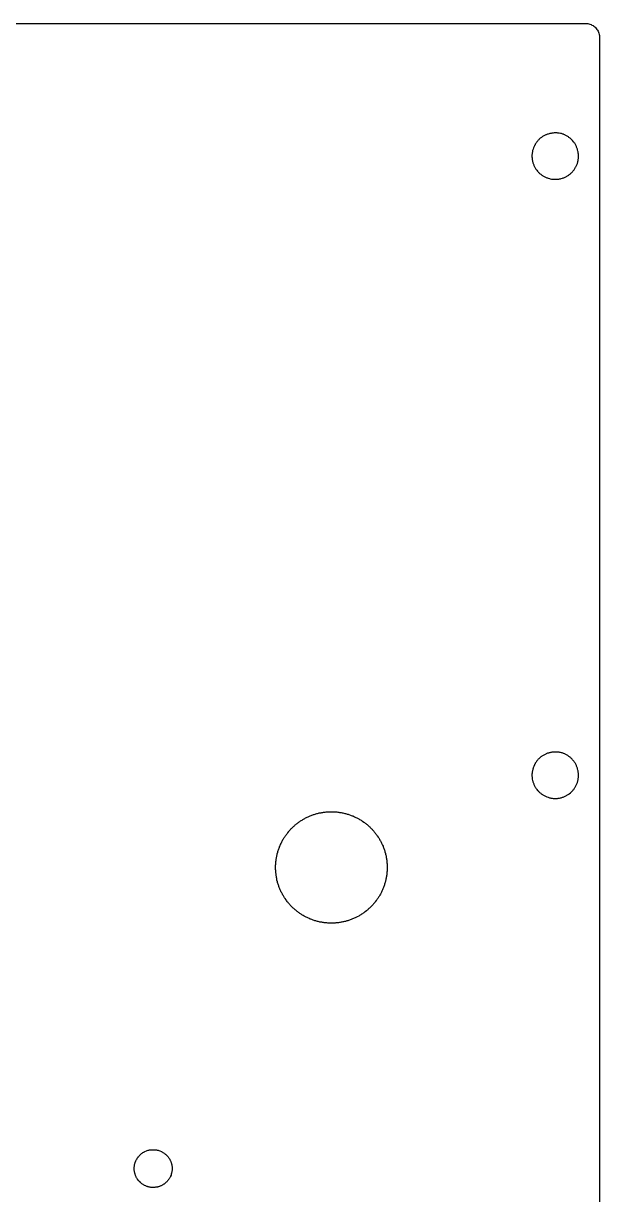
# Model space of a CAD drawing. Extents: x 14 to 160, y 773 to 1209.
# Drawn here: x 98 to 159.9, y 1082.9 to 1208.7 of the extents above; entities that cross this region are included whole.
import ezdxf

# ---------------------------------------------------------------- set-up
doc = ezdxf.new("R2010")
doc.units = 0

msp = doc.modelspace()

# ---------------------------------------------------------------- linework, layer by layer
at = {"layer": 'Bottom'}
for p, q in [((15.4723, 1208.65507), (158.38, 1208.65)), ((158.38, 1208.65), (158.501, 1208.65)), ((158.501, 1208.65), (158.624773, 1208.631016)), ((158.624773, 1208.631016), (158.73584, 1208.608867)), ((158.73584, 1208.608867), (158.850092, 1208.577145)), ((158.850092, 1208.577145), (158.964335, 1208.535931)), ((158.964335, 1208.535931), (159.069065, 1208.485225)), ((159.069065, 1208.485225), (159.176963, 1208.421863)), ((159.176963, 1208.421863), (159.272171, 1208.355336)), ((159.272171, 1208.355336), (159.364203, 1208.282481)), ((159.364203, 1208.282481), (159.453066, 1208.203218)), ((159.453066, 1208.203218), (159.532359, 1208.114486)), ((159.532359, 1208.114486), (159.605396, 1208.016237)), ((159.605396, 1208.016237), (159.672015, 1207.917997)), ((159.672015, 1207.917997), (159.729129, 1207.813412)), ((159.729129, 1207.813412), (159.776737, 1207.699327)), ((159.776737, 1207.699327), (159.818009, 1207.594742)), ((159.818009, 1207.594742), (159.843356, 1207.471149)), ((159.843356, 1207.471149), (159.865536, 1207.360228)), ((159.865536, 1207.360228), (159.875041, 1207.236627)), ((159.875041, 1207.236627), (159.88154, 1207.179593)), ((159.88154, 1207.179593), (159.881, 963.093)), ((153.577994, 1196.363629), (153.520881, 1196.312923)), ((153.641445, 1196.404843), (153.577994, 1196.363629)), ((153.698558, 1196.452385), (153.641445, 1196.404843)), ((153.765177, 1196.493599), (153.698558, 1196.452385)), ((153.828628, 1196.534813), (153.765177, 1196.493599)), ((153.895247, 1196.566535), (153.828628, 1196.534813)), ((153.958697, 1196.607749), (153.895247, 1196.566535)), ((154.025316, 1196.639471), (153.958697, 1196.607749)), ((154.098272, 1196.671193), (154.025316, 1196.639471)), ((154.161723, 1196.702915), (154.098272, 1196.671193)), ((154.307708, 1196.753621), (154.161723, 1196.702915)), ((154.380664, 1196.775769), (154.307708, 1196.753621)), ((154.45362, 1196.801082), (154.380664, 1196.775769)), ((154.526657, 1196.816902), (154.45362, 1196.801082)), ((154.599613, 1196.842215), (154.526657, 1196.816902)), ((154.682123, 1196.848705), (154.599613, 1196.842215)), ((154.75516, 1196.864525), (154.682123, 1196.848705)), ((154.83767, 1196.874017), (154.75516, 1196.864525)), ((154.917044, 1196.88351), (154.83767, 1196.874017)), ((154.99, 1196.89), (154.917044, 1196.88351)), ((155.234711, 1196.895335), (154.99, 1196.89)), ((155.317221, 1196.888845), (155.234711, 1196.895335)), ((155.396595, 1196.879353), (155.317221, 1196.888845)), ((155.469551, 1196.86986), (155.396595, 1196.879353)), ((155.552069, 1196.86337), (155.469551, 1196.86986)), ((155.698046, 1196.831648), (155.552069, 1196.86337)), ((155.780564, 1196.815828), (155.698046, 1196.831648)), ((155.926541, 1196.765122), (155.780564, 1196.815828)), ((155.999578, 1196.742892), (155.926541, 1196.765122)), ((156.063029, 1196.71758), (155.999578, 1196.742892)), ((156.136066, 1196.685858), (156.063029, 1196.71758)), ((156.202685, 1196.650972), (156.136066, 1196.685858)), ((156.275641, 1196.61925), (156.202685, 1196.650972)), ((156.339092, 1196.578036), (156.275641, 1196.61925)), ((156.405711, 1196.546314), (156.339092, 1196.578036)), ((156.469161, 1196.5051), (156.405711, 1196.546314)), ((156.53578, 1196.463886), (156.469161, 1196.5051)), ((156.592894, 1196.416344), (156.53578, 1196.463886)), ((156.650007, 1196.37513), (156.592894, 1196.416344)), ((156.713458, 1196.327588), (156.650007, 1196.37513)), ((152.740032, 1195.137448), (152.717853, 1195.064513)), ((152.790809, 1195.28323), (152.740032, 1195.137448)), ((152.812988, 1195.356085), (152.790809, 1195.28323)), ((152.844754, 1195.422612), (152.812988, 1195.356085)), ((152.879688, 1195.495466), (152.844754, 1195.422612)), ((152.911454, 1195.558829), (152.879688, 1195.495466)), ((152.952726, 1195.625355), (152.911454, 1195.558829)), ((152.984492, 1195.688718), (152.952726, 1195.625355)), ((153.025763, 1195.755244), (152.984492, 1195.688718)), ((153.067034, 1195.818607), (153.025763, 1195.755244)), ((153.114642, 1195.875641), (153.067034, 1195.818607)), ((153.155914, 1195.942168), (153.114642, 1195.875641)), ((153.203522, 1195.999202), (153.155914, 1195.942168)), ((153.25113, 1196.053072), (153.203522, 1195.999202)), ((153.301907, 1196.110106), (153.25113, 1196.053072)), ((153.35902, 1196.160813), (153.301907, 1196.110106)), ((153.406629, 1196.217847), (153.35902, 1196.160813)), ((153.520881, 1196.312923), (153.406629, 1196.217847)), ((156.770571, 1196.280046), (156.713458, 1196.327588)), ((156.827685, 1196.22934), (156.770571, 1196.280046)), ((156.932407, 1196.124764), (156.827685, 1196.22934)), ((156.983184, 1196.06773), (156.932407, 1196.124764)), ((157.078392, 1195.953645), (156.983184, 1196.06773)), ((157.119663, 1195.89661), (157.078392, 1195.953645)), ((157.167271, 1195.833248), (157.119663, 1195.89661)), ((157.208543, 1195.776214), (157.167271, 1195.833248)), ((157.249814, 1195.709687), (157.208543, 1195.776214)), ((157.291085, 1195.646325), (157.249814, 1195.709687)), ((157.322851, 1195.579798), (157.291085, 1195.646325)), ((157.364123, 1195.506943), (157.322851, 1195.579798)), ((157.395888, 1195.443581), (157.364123, 1195.506943)), ((157.421236, 1195.377054), (157.395888, 1195.443581)), ((157.453002, 1195.3042), (157.421236, 1195.377054)), ((157.47835, 1195.231264), (157.453002, 1195.3042)), ((157.500529, 1195.158409), (157.47835, 1195.231264)), ((157.525877, 1195.085554), (157.500529, 1195.158409)), ((157.557643, 1194.939772), (157.525877, 1195.085554)), ((152.635229, 1194.611426), (152.625724, 1194.529031)), ((152.625724, 1194.529031), (152.626, 1194.31)), ((152.626, 1194.31), (152.635505, 1194.227604)), ((152.641728, 1194.684281), (152.635229, 1194.611426)), ((152.635505, 1194.227604), (152.636, 1194.14)), ((152.636, 1194.14), (152.651842, 1194.067145)), ((152.651234, 1194.763545), (152.641728, 1194.684281)), ((152.667076, 1194.8364), (152.651234, 1194.763545)), ((152.651842, 1194.067145), (152.661348, 1193.987881)), ((152.661348, 1193.987881), (152.67719, 1193.915027)), ((152.676582, 1194.918803), (152.667076, 1194.8364)), ((152.698842, 1194.991658), (152.676582, 1194.918803)), ((152.67719, 1193.915027), (152.693032, 1193.832623)), ((152.693032, 1193.832623), (152.708875, 1193.759768)), ((152.717853, 1195.064513), (152.698842, 1194.991658)), ((157.536031, 1193.760735), (157.558291, 1193.83359)), ((157.573485, 1194.860509), (157.557643, 1194.939772)), ((157.558291, 1193.83359), (157.574133, 1193.915994)), ((157.592496, 1194.787654), (157.573485, 1194.860509)), ((157.574133, 1193.915994), (157.583639, 1193.988848)), ((157.583639, 1193.988848), (157.599481, 1194.068112)), ((157.598995, 1194.705258), (157.592496, 1194.787654)), ((157.608501, 1194.622855), (157.598995, 1194.705258)), ((157.599481, 1194.068112), (157.608986, 1194.140967)), ((157.615, 1194.55), (157.608501, 1194.622855)), ((157.608986, 1194.140967), (157.615486, 1194.223363)), ((157.615486, 1194.223363), (157.615, 1194.55)), ((152.708875, 1193.759768), (152.734222, 1193.686914)), ((152.734222, 1193.686914), (152.750065, 1193.613978)), ((152.750065, 1193.613978), (152.772244, 1193.541123)), ((152.772244, 1193.541123), (152.807178, 1193.468187)), ((152.807178, 1193.468187), (152.829358, 1193.401661)), ((152.829358, 1193.401661), (152.864292, 1193.328806)), ((152.864292, 1193.328806), (152.896058, 1193.265444)), ((152.896058, 1193.265444), (152.937329, 1193.198917)), ((152.937329, 1193.198917), (152.969095, 1193.135555)), ((152.969095, 1193.135555), (153.010366, 1193.069028)), ((153.010366, 1193.069028), (153.048469, 1193.005666)), ((153.048469, 1193.005666), (153.099246, 1192.939139)), ((153.099246, 1192.939139), (153.140517, 1192.885269)), ((153.140517, 1192.885269), (153.235717, 1192.771184)), ((153.235717, 1192.771184), (153.286494, 1192.71415)), ((153.286494, 1192.71415), (153.334102, 1192.657115)), ((153.334102, 1192.657115), (153.391216, 1192.606409)), ((153.391216, 1192.606409), (153.438824, 1192.552539)), ((156.802896, 1192.553522), (156.86001, 1192.607393)), ((156.86001, 1192.607393), (156.907618, 1192.658099)), ((156.907618, 1192.658099), (156.958395, 1192.715133)), ((156.958395, 1192.715133), (157.015509, 1192.772167)), ((157.015509, 1192.772167), (157.05678, 1192.829202)), ((157.05678, 1192.829202), (157.104388, 1192.886236)), ((157.104388, 1192.886236), (157.151996, 1192.940106)), ((157.151996, 1192.940106), (157.193268, 1193.006633)), ((157.193268, 1193.006633), (157.234539, 1193.069995)), ((157.234539, 1193.069995), (157.27581, 1193.136522)), ((157.27581, 1193.136522), (157.313913, 1193.199884)), ((157.313913, 1193.199884), (157.348847, 1193.266411)), ((157.348847, 1193.266411), (157.380613, 1193.329773)), ((157.380613, 1193.329773), (157.412379, 1193.402628)), ((157.412379, 1193.402628), (157.437727, 1193.469154)), ((157.437727, 1193.469154), (157.469493, 1193.54209)), ((157.469493, 1193.54209), (157.49484, 1193.614945)), ((157.49484, 1193.614945), (157.51702, 1193.687881)), ((157.51702, 1193.687881), (157.536031, 1193.760735)), ((153.438824, 1192.552539), (153.495938, 1192.501833)), ((153.495938, 1192.501833), (153.562557, 1192.45429)), ((153.562557, 1192.45429), (153.61967, 1192.413076)), ((153.61967, 1192.413076), (153.676784, 1192.365534)), ((153.676784, 1192.365534), (153.740234, 1192.32432)), ((153.740234, 1192.32432), (153.806853, 1192.283106)), ((153.806853, 1192.283106), (153.870304, 1192.241892)), ((153.870304, 1192.241892), (153.936923, 1192.210171)), ((153.936923, 1192.210171), (154.000373, 1192.168957)), ((154.000373, 1192.168957), (154.063824, 1192.137235)), ((154.063824, 1192.137235), (154.139948, 1192.105513)), ((154.139948, 1192.105513), (154.203399, 1192.0802)), ((154.203399, 1192.0802), (154.276355, 1192.054888)), ((154.276355, 1192.054888), (154.349392, 1192.032658)), ((154.349392, 1192.032658), (154.495369, 1191.981952)), ((154.495369, 1191.981952), (154.577887, 1191.966132)), ((154.577887, 1191.966132), (154.723864, 1191.93441)), ((154.723864, 1191.93441), (154.803238, 1191.924918)), ((154.803238, 1191.924918), (154.885748, 1191.918428)), ((154.885748, 1191.918428), (154.958786, 1191.908935)), ((154.958786, 1191.908935), (155.12, 1191.91)), ((155.121, 1191.91), (155.283, 1191.91)), ((155.283, 1191.91), (155.365518, 1191.919492)), ((155.365518, 1191.919492), (155.438474, 1191.925983)), ((155.438474, 1191.925983), (155.520984, 1191.935475)), ((155.520984, 1191.935475), (155.594021, 1191.951295)), ((155.594021, 1191.951295), (155.673314, 1191.967115)), ((155.673314, 1191.967115), (155.746352, 1191.982936)), ((155.746352, 1191.982936), (155.892328, 1192.033642)), ((155.892328, 1192.033642), (155.968453, 1192.055871)), ((155.968453, 1192.055871), (156.041409, 1192.081184)), ((156.041409, 1192.081184), (156.104859, 1192.106496)), ((156.104859, 1192.106496), (156.177896, 1192.138218)), ((156.177896, 1192.138218), (156.244515, 1192.16994)), ((156.244515, 1192.16994), (156.317471, 1192.211154)), ((156.317471, 1192.211154), (156.380922, 1192.242876)), ((156.380922, 1192.242876), (156.447541, 1192.28409)), ((156.447541, 1192.28409), (156.501486, 1192.325304)), ((156.501486, 1192.325304), (156.568105, 1192.366518)), ((156.568105, 1192.366518), (156.631556, 1192.41406)), ((156.631556, 1192.41406), (156.688669, 1192.455274)), ((156.688669, 1192.455274), (156.745783, 1192.502816)), ((156.745783, 1192.502816), (156.802896, 1192.553522)), ((153.360012, 1129.657649), (153.302899, 1129.610106)), ((153.407621, 1129.714683), (153.360012, 1129.657649)), ((153.464734, 1129.765389), (153.407621, 1129.714683)), ((153.578986, 1129.860465), (153.464734, 1129.765389)), ((153.642437, 1129.901679), (153.578986, 1129.860465)), ((153.69955, 1129.952385), (153.642437, 1129.901679)), ((153.766169, 1129.990435), (153.69955, 1129.952385)), ((153.82962, 1130.031649), (153.766169, 1129.990435)), ((153.896239, 1130.072863), (153.82962, 1130.031649)), ((153.959689, 1130.104585), (153.896239, 1130.072863)), ((154.026308, 1130.136307), (153.959689, 1130.104585)), ((154.099264, 1130.171193), (154.026308, 1130.136307)), ((154.162715, 1130.202915), (154.099264, 1130.171193)), ((154.23567, 1130.228227), (154.162715, 1130.202915)), ((154.308708, 1130.259949), (154.23567, 1130.228227)), ((154.381664, 1130.285261), (154.308708, 1130.259949)), ((154.45462, 1130.301082), (154.381664, 1130.285261)), ((154.527657, 1130.32323), (154.45462, 1130.301082)), ((154.600613, 1130.33905), (154.527657, 1130.32323)), ((154.683123, 1130.358035), (154.600613, 1130.33905)), ((154.75616, 1130.364525), (154.683123, 1130.358035)), ((154.83867, 1130.374017), (154.75616, 1130.364525)), ((154.918044, 1130.380508), (154.83867, 1130.374017)), ((154.991, 1130.39), (154.918044, 1130.380508)), ((155.317359, 1130.395246), (154.991, 1130.39)), ((155.396733, 1130.385754), (155.317359, 1130.395246)), ((155.469689, 1130.369933), (155.396733, 1130.385754)), ((155.552208, 1130.363443), (155.469689, 1130.369933)), ((155.625163, 1130.344459), (155.552208, 1130.363443)), ((155.698119, 1130.328638), (155.625163, 1130.344459)), ((155.780638, 1130.312818), (155.698119, 1130.328638)), ((155.853593, 1130.29067), (155.780638, 1130.312818)), ((155.999578, 1130.239963), (155.853593, 1130.29067)), ((156.063029, 1130.217734), (155.999578, 1130.239963)), ((156.136066, 1130.182848), (156.063029, 1130.217734)), ((156.202685, 1130.151126), (156.136066, 1130.182848)), ((156.275641, 1130.119404), (156.202685, 1130.151126)), ((156.339092, 1130.087683), (156.275641, 1130.119404)), ((156.405711, 1130.046469), (156.339092, 1130.087683)), ((156.469161, 1130.005255), (156.405711, 1130.046469)), ((156.53578, 1129.964041), (156.469161, 1130.005255)), ((156.592894, 1129.922827), (156.53578, 1129.964041)), ((156.650007, 1129.875284), (156.592894, 1129.922827)), ((156.713458, 1129.827742), (156.650007, 1129.875284)), ((156.770571, 1129.777036), (156.713458, 1129.827742)), ((156.827685, 1129.729494), (156.770571, 1129.777036)), ((156.932407, 1129.624918), (156.827685, 1129.729494)), ((152.677671, 1128.418778), (152.668166, 1128.345843)), ((152.699931, 1128.491633), (152.677671, 1128.418778)), ((152.718942, 1128.564488), (152.699931, 1128.491633)), ((152.741122, 1128.643752), (152.718942, 1128.564488)), ((152.766469, 1128.710278), (152.741122, 1128.643752)), ((152.791817, 1128.783214), (152.766469, 1128.710278)), ((152.813996, 1128.856069), (152.791817, 1128.783214)), ((152.845762, 1128.928923), (152.813996, 1128.856069)), ((152.880697, 1128.99545), (152.845762, 1128.928923)), ((152.912462, 1129.058812), (152.880697, 1128.99545)), ((152.953734, 1129.122175), (152.912462, 1129.058812)), ((152.9855, 1129.188701), (152.953734, 1129.122175)), ((153.026771, 1129.252064), (152.9855, 1129.188701)), ((153.068042, 1129.31859), (153.026771, 1129.252064)), ((153.11565, 1129.381953), (153.068042, 1129.31859)), ((153.156922, 1129.438987), (153.11565, 1129.381953)), ((153.252122, 1129.553072), (153.156922, 1129.438987)), ((153.302899, 1129.610106), (153.252122, 1129.553072)), ((156.983184, 1129.567884), (156.932407, 1129.624918)), ((157.078392, 1129.453799), (156.983184, 1129.567884)), ((157.119663, 1129.396764), (157.078392, 1129.453799)), ((157.167271, 1129.33973), (157.119663, 1129.396764)), ((157.208543, 1129.276368), (157.167271, 1129.33973)), ((157.249814, 1129.209841), (157.208543, 1129.276368)), ((157.291085, 1129.146479), (157.249814, 1129.209841)), ((157.322851, 1129.079952), (157.291085, 1129.146479)), ((157.364123, 1129.01659), (157.322851, 1129.079952)), ((157.395888, 1128.943654), (157.364123, 1129.01659)), ((157.421236, 1128.877127), (157.395888, 1128.943654)), ((157.453002, 1128.804273), (157.421236, 1128.877127)), ((157.47835, 1128.731337), (157.453002, 1128.804273)), ((157.500529, 1128.658482), (157.47835, 1128.731337)), ((157.525877, 1128.585627), (157.500529, 1128.658482)), ((157.557643, 1128.439845), (157.525877, 1128.585627)), ((157.573485, 1128.35745), (157.557643, 1128.439845)), ((152.626813, 1128.028982), (152.626, 1127.8)), ((152.626, 1127.8), (152.635505, 1127.720736)), ((152.636318, 1128.108164), (152.626813, 1128.028982)), ((152.635505, 1127.720736), (152.636, 1127.65)), ((152.636, 1127.65), (152.651842, 1127.567605)), ((152.642818, 1128.184183), (152.636318, 1128.108164)), ((152.652323, 1128.263447), (152.642818, 1128.184183)), ((152.651842, 1127.567605), (152.661348, 1127.485201)), ((152.668166, 1128.345843), (152.652323, 1128.263447)), ((152.661348, 1127.485201), (152.693114, 1127.339427)), ((152.693114, 1127.339427), (152.708956, 1127.260163)), ((152.708956, 1127.260163), (152.734304, 1127.187308)), ((152.734304, 1127.187308), (152.750146, 1127.114372)), ((157.4948, 1127.114937), (157.516979, 1127.187872)), ((157.516979, 1127.187872), (157.53599, 1127.260727)), ((157.53599, 1127.260727), (157.558251, 1127.339991)), ((157.558251, 1127.339991), (157.574093, 1127.412846)), ((157.592496, 1128.284514), (157.573485, 1128.35745)), ((157.574093, 1127.412846), (157.583598, 1127.4857)), ((157.583598, 1127.4857), (157.599441, 1127.568104)), ((157.598995, 1128.205331), (157.592496, 1128.284514)), ((157.608501, 1128.132396), (157.598995, 1128.205331)), ((157.599441, 1127.568104), (157.608946, 1127.6505)), ((157.615, 1128.05), (157.608501, 1128.132396)), ((157.608946, 1127.6505), (157.615445, 1127.723354)), ((157.615445, 1127.723354), (157.615, 1128.05)), ((152.750146, 1127.114372), (152.772325, 1127.041518)), ((152.772325, 1127.041518), (152.80726, 1126.974991)), ((152.80726, 1126.974991), (152.829439, 1126.902055)), ((152.829439, 1126.902055), (152.864373, 1126.838693)), ((152.864373, 1126.838693), (152.896139, 1126.765757)), ((152.896139, 1126.765757), (152.937411, 1126.699231)), ((152.937411, 1126.699231), (152.969176, 1126.635868)), ((152.969176, 1126.635868), (153.010448, 1126.569342)), ((153.010448, 1126.569342), (153.048551, 1126.505979)), ((153.048551, 1126.505979), (153.099327, 1126.448945)), ((153.099327, 1126.448945), (153.140599, 1126.382418)), ((153.140599, 1126.382418), (153.235799, 1126.268325)), ((153.235799, 1126.268325), (153.286575, 1126.211291)), ((153.286575, 1126.211291), (153.334184, 1126.157421)), ((153.334184, 1126.157421), (153.391297, 1126.106715)), ((153.391297, 1126.106715), (153.438905, 1126.059172)), ((153.438905, 1126.059172), (153.496019, 1126.008466)), ((153.496019, 1126.008466), (153.562638, 1125.960924)), ((153.562638, 1125.960924), (153.619752, 1125.913382)), ((153.619752, 1125.913382), (153.676865, 1125.862676)), ((156.56804, 1125.863273), (156.63149, 1125.913979)), ((156.63149, 1125.913979), (156.745742, 1126.009055)), ((156.745742, 1126.009055), (156.802856, 1126.059761)), ((156.802856, 1126.059761), (156.85997, 1126.107303)), ((156.85997, 1126.107303), (156.907578, 1126.158009)), ((156.907578, 1126.158009), (156.958355, 1126.21188)), ((156.958355, 1126.21188), (157.015468, 1126.268914)), ((157.015468, 1126.268914), (157.056739, 1126.325948)), ((157.056739, 1126.325948), (157.104348, 1126.382983)), ((157.104348, 1126.382983), (157.151956, 1126.449509)), ((157.151956, 1126.449509), (157.193227, 1126.506543)), ((157.193227, 1126.506543), (157.234498, 1126.569906)), ((157.234498, 1126.569906), (157.27577, 1126.636432)), ((157.27577, 1126.636432), (157.313873, 1126.699795)), ((157.313873, 1126.699795), (157.348807, 1126.766321)), ((157.348807, 1126.766321), (157.380573, 1126.839257)), ((157.380573, 1126.839257), (157.412339, 1126.90262)), ((157.412339, 1126.90262), (157.437686, 1126.975555)), ((157.437686, 1126.975555), (157.469452, 1127.042082)), ((157.469452, 1127.042082), (157.4948, 1127.114937)), ((153.676865, 1125.862676), (153.740316, 1125.824626)), ((153.740316, 1125.824626), (153.806935, 1125.783412)), ((153.806935, 1125.783412), (153.870385, 1125.742198)), ((153.870385, 1125.742198), (153.937004, 1125.710476)), ((153.937004, 1125.710476), (154.000455, 1125.67559)), ((154.000455, 1125.67559), (154.063905, 1125.63754)), ((154.063905, 1125.63754), (154.14003, 1125.612228)), ((154.14003, 1125.612228), (154.20348, 1125.580506)), ((154.20348, 1125.580506), (154.349465, 1125.5298)), ((154.349465, 1125.5298), (154.422421, 1125.50757)), ((154.422421, 1125.50757), (154.495377, 1125.482258)), ((154.495377, 1125.482258), (154.577895, 1125.466437)), ((154.577895, 1125.466437), (154.650851, 1125.450617)), ((154.650851, 1125.450617), (154.723807, 1125.441125)), ((154.723807, 1125.441125), (154.803181, 1125.425305)), ((154.803181, 1125.425305), (154.885691, 1125.418814)), ((154.885691, 1125.418814), (154.958728, 1125.409322)), ((154.958728, 1125.409322), (155.12, 1125.41)), ((155.121, 1125.41), (155.283, 1125.41)), ((155.283, 1125.41), (155.365518, 1125.419492)), ((155.365518, 1125.419492), (155.438474, 1125.425983)), ((155.438474, 1125.425983), (155.520984, 1125.441803)), ((155.520984, 1125.441803), (155.594021, 1125.451295)), ((155.594021, 1125.451295), (155.673314, 1125.467115)), ((155.673314, 1125.467115), (155.746352, 1125.482936)), ((155.746352, 1125.482936), (155.819307, 1125.508248)), ((155.819307, 1125.508248), (155.892263, 1125.530478)), ((155.892263, 1125.530478), (155.968388, 1125.55579)), ((155.968388, 1125.55579), (156.041344, 1125.581103)), ((156.041344, 1125.581103), (156.104794, 1125.612825)), ((156.104794, 1125.612825), (156.177831, 1125.638137)), ((156.177831, 1125.638137), (156.24445, 1125.676187)), ((156.24445, 1125.676187), (156.317406, 1125.711073)), ((156.317406, 1125.711073), (156.380857, 1125.742795)), ((156.380857, 1125.742795), (156.447476, 1125.784009)), ((156.447476, 1125.784009), (156.501421, 1125.825223)), ((156.501421, 1125.825223), (156.56804, 1125.863273)), ((128.408694, 1123.356958), (128.491204, 1123.391844)), ((128.491204, 1123.391844), (128.580067, 1123.429894)), ((128.580067, 1123.429894), (128.65936, 1123.471108)), ((128.65936, 1123.471108), (128.741878, 1123.50283)), ((128.741878, 1123.50283), (128.824388, 1123.544044)), ((128.824388, 1123.544044), (128.913244, 1123.575766)), ((128.913244, 1123.575766), (128.992618, 1123.610652)), ((128.992618, 1123.610652), (129.081473, 1123.642374)), ((129.081473, 1123.642374), (129.173513, 1123.667686)), ((129.173513, 1123.667686), (129.252806, 1123.699408)), ((129.252806, 1123.699408), (129.341669, 1123.72472)), ((129.341669, 1123.72472), (129.433701, 1123.756442)), ((129.433701, 1123.756442), (129.522556, 1123.778591)), ((129.522556, 1123.778591), (129.611419, 1123.803903)), ((129.611419, 1123.803903), (129.700274, 1123.819723)), ((129.700274, 1123.819723), (129.789137, 1123.845036)), ((129.789137, 1123.845036), (129.887514, 1123.860856)), ((129.887514, 1123.860856), (129.976377, 1123.876677)), ((129.976377, 1123.876677), (130.065233, 1123.901989)), ((130.065233, 1123.901989), (130.163617, 1123.908479)), ((130.163617, 1123.908479), (130.252473, 1123.927464)), ((130.252473, 1123.927464), (130.350849, 1123.943284)), ((130.350849, 1123.943284), (130.439713, 1123.949774)), ((130.439713, 1123.949774), (130.538089, 1123.959267)), ((130.538089, 1123.959267), (130.626953, 1123.965757)), ((130.626953, 1123.965757), (130.72533, 1123.975249)), ((130.72533, 1123.975249), (130.821, 1123.97)), ((130.821, 1123.97), (130.919377, 1123.97649)), ((130.919377, 1123.97649), (131.3, 1123.98)), ((131.3, 1123.98), (131.398385, 1123.97351)), ((131.398385, 1123.97351), (131.497, 1123.97)), ((131.497, 1123.97), (131.595377, 1123.960508)), ((131.595377, 1123.960508), (131.68424, 1123.954017)), ((131.68424, 1123.954017), (131.779448, 1123.938197)), ((131.779448, 1123.938197), (131.87148, 1123.928705)), ((131.87148, 1123.928705), (131.966688, 1123.912885)), ((131.966688, 1123.912885), (132.055544, 1123.903392)), ((132.055544, 1123.903392), (132.15392, 1123.887572)), ((132.15392, 1123.887572), (132.242784, 1123.871752)), ((132.242784, 1123.871752), (132.331639, 1123.846439)), ((132.331639, 1123.846439), (132.430024, 1123.830619)), ((132.430024, 1123.830619), (132.518879, 1123.808471)), ((132.518879, 1123.808471), (132.61091, 1123.783158)), ((132.61091, 1123.783158), (132.699774, 1123.757846)), ((132.699774, 1123.757846), (132.788629, 1123.735697)), ((132.788629, 1123.735697), (132.877492, 1123.710385)), ((132.877492, 1123.710385), (132.960002, 1123.685072)), ((132.960002, 1123.685072), (133.13772, 1123.62171)), ((133.13772, 1123.62171), (133.22023, 1123.589988)), ((133.22023, 1123.589988), (133.309094, 1123.555102)), ((133.309094, 1123.555102), (133.388468, 1123.52338)), ((133.388468, 1123.52338), (133.470978, 1123.491658)), ((133.470978, 1123.491658), (133.559833, 1123.450444)), ((133.559833, 1123.450444), (133.642351, 1123.40923)), ((133.642351, 1123.40923), (133.721644, 1123.377508)), ((133.721644, 1123.377508), (133.804154, 1123.336294)), ((126.695343, 1122.060827), (126.752456, 1122.133763)), ((126.752456, 1122.133763), (126.815907, 1122.190797)), ((126.815907, 1122.190797), (126.882526, 1122.25416)), ((126.882526, 1122.25416), (126.945976, 1122.320686)), ((126.945976, 1122.320686), (127.012595, 1122.384049)), ((127.012595, 1122.384049), (127.076046, 1122.441083)), ((127.076046, 1122.441083), (127.142665, 1122.498117)), ((127.142665, 1122.498117), (127.215621, 1122.56148)), ((127.215621, 1122.56148), (127.279071, 1122.618514)), ((127.279071, 1122.618514), (127.352027, 1122.675548)), ((127.352027, 1122.675548), (127.418646, 1122.732583)), ((127.418646, 1122.732583), (127.491602, 1122.783289)), ((127.491602, 1122.783289), (127.564639, 1122.837159)), ((127.564639, 1122.837159), (127.637595, 1122.887865)), ((127.637595, 1122.887865), (127.710551, 1122.9449)), ((127.710551, 1122.9449), (127.783507, 1122.992442)), ((127.783507, 1122.992442), (127.862881, 1123.039984)), ((127.862881, 1123.039984), (127.939005, 1123.09069)), ((127.939005, 1123.09069), (128.01838, 1123.138232)), ((128.01838, 1123.138232), (128.091335, 1123.179446)), ((128.091335, 1123.179446), (128.173854, 1123.226988)), ((128.173854, 1123.226988), (128.253147, 1123.268202)), ((128.253147, 1123.268202), (128.326184, 1123.309416)), ((128.326184, 1123.309416), (128.408694, 1123.356958)), ((133.804154, 1123.336294), (133.883528, 1123.288752)), ((133.883528, 1123.288752), (133.966038, 1123.247538)), ((133.966038, 1123.247538), (134.039076, 1123.206324)), ((134.039076, 1123.206324), (134.121586, 1123.158782)), ((134.121586, 1123.158782), (134.20096, 1123.11124)), ((134.20096, 1123.11124), (134.273916, 1123.070026)), ((134.273916, 1123.070026), (134.346872, 1123.01932)), ((134.346872, 1123.01932), (134.42939, 1122.962286)), ((134.42939, 1122.962286), (134.575367, 1122.86721)), ((134.575367, 1122.86721), (134.648404, 1122.810175)), ((134.648404, 1122.810175), (134.72136, 1122.759469)), ((134.72136, 1122.759469), (134.794316, 1122.705599)), ((134.794316, 1122.705599), (134.860935, 1122.648564)), ((134.860935, 1122.648564), (134.933891, 1122.59153)), ((134.933891, 1122.59153), (134.997341, 1122.534496)), ((134.997341, 1122.534496), (135.070297, 1122.477462)), ((135.070297, 1122.477462), (135.136916, 1122.410935)), ((135.136916, 1122.410935), (135.200367, 1122.353901)), ((135.200367, 1122.353901), (135.266986, 1122.290538)), ((135.266986, 1122.290538), (135.330436, 1122.224012)), ((135.330436, 1122.224012), (135.397055, 1122.160649)), ((135.397055, 1122.160649), (135.454169, 1122.097287)), ((125.800439, 1120.818663), (125.851215, 1120.901067)), ((125.851215, 1120.901067), (125.889318, 1120.98025)), ((125.889318, 1120.98025), (125.940095, 1121.053186)), ((125.940095, 1121.053186), (125.987703, 1121.135581)), ((125.987703, 1121.135581), (126.035311, 1121.208436)), ((126.035311, 1121.208436), (126.086088, 1121.290831)), ((126.086088, 1121.290831), (126.133696, 1121.363767)), ((126.133696, 1121.363767), (126.184473, 1121.436622)), ((126.184473, 1121.436622), (126.238418, 1121.509558)), ((126.238418, 1121.509558), (126.289195, 1121.582412)), ((126.289195, 1121.582412), (126.346308, 1121.655267)), ((126.346308, 1121.655267), (126.403422, 1121.71863)), ((126.403422, 1121.71863), (126.517665, 1121.864412)), ((126.517665, 1121.864412), (126.57161, 1121.930938)), ((126.57161, 1121.930938), (126.628724, 1121.994301)), ((126.628724, 1121.994301), (126.695343, 1122.060827)), ((135.454169, 1122.097287), (135.517619, 1122.03076)), ((135.517619, 1122.03076), (135.574733, 1121.967398)), ((135.574733, 1121.967398), (135.631846, 1121.900871)), ((135.631846, 1121.900871), (135.695297, 1121.827935)), ((135.695297, 1121.827935), (135.75241, 1121.764573)), ((135.75241, 1121.764573), (135.803187, 1121.691637)), ((135.803187, 1121.691637), (135.860301, 1121.615618)), ((135.860301, 1121.615618), (135.914246, 1121.542764)), ((135.914246, 1121.542764), (135.965023, 1121.469909)), ((135.965023, 1121.469909), (136.022136, 1121.396973)), ((136.022136, 1121.396973), (136.117345, 1121.251199)), ((136.117345, 1121.251199), (136.168121, 1121.178263)), ((136.168121, 1121.178263), (136.215729, 1121.099081)), ((136.215729, 1121.099081), (136.266506, 1121.026145)), ((136.266506, 1121.026145), (136.304609, 1120.943749)), ((136.304609, 1120.943749), (136.355386, 1120.861354)), ((136.355386, 1120.861354), (136.393488, 1120.78209)), ((125.279835, 1119.465384), (125.330612, 1119.642856)), ((125.330612, 1119.642856), (125.352791, 1119.72212)), ((125.352791, 1119.72212), (125.378139, 1119.814024)), ((125.378139, 1119.814024), (125.409905, 1119.902764)), ((125.409905, 1119.902764), (125.435253, 1119.991496)), ((125.435253, 1119.991496), (125.467019, 1120.073891)), ((125.467019, 1120.073891), (125.501953, 1120.162631)), ((125.501953, 1120.162631), (125.533719, 1120.241895)), ((125.533719, 1120.241895), (125.57499, 1120.330627)), ((125.57499, 1120.330627), (125.606756, 1120.413022)), ((125.606756, 1120.413022), (125.648027, 1120.495426)), ((125.648027, 1120.495426), (125.679793, 1120.574609)), ((125.679793, 1120.574609), (125.721065, 1120.657004)), ((125.721065, 1120.657004), (125.759167, 1120.736268)), ((125.759167, 1120.736268), (125.800439, 1120.818663)), ((136.393488, 1120.78209), (136.43476, 1120.699694)), ((136.43476, 1120.699694), (136.476031, 1120.620431)), ((136.476031, 1120.620431), (136.558541, 1120.45564)), ((136.558541, 1120.45564), (136.590307, 1120.376376)), ((136.590307, 1120.376376), (136.631578, 1120.29398)), ((136.631578, 1120.29398), (136.663344, 1120.20524)), ((136.663344, 1120.20524), (136.69511, 1120.122845)), ((136.69511, 1120.122845), (136.726876, 1120.034113)), ((136.726876, 1120.034113), (136.76181, 1119.945373)), ((136.76181, 1119.945373), (136.78399, 1119.866109)), ((136.78399, 1119.866109), (136.818924, 1119.774205)), ((136.818924, 1119.774205), (136.841185, 1119.685473)), ((136.841185, 1119.685473), (136.891961, 1119.508001)), ((125.102, 1118.25), (125.111505, 1118.345076)), ((125.111505, 1118.345076), (125.118005, 1118.443324)), ((125.118, 1118.54), (125.133842, 1118.628732)), ((125.118005, 1118.443324), (125.118, 1118.54)), ((125.133842, 1118.628732), (125.143348, 1118.72698)), ((125.143348, 1118.72698), (125.149847, 1118.815712)), ((125.149847, 1118.815712), (125.168858, 1118.910788)), ((125.168858, 1118.910788), (125.1847, 1119.002692)), ((125.1847, 1119.002692), (125.200543, 1119.097768)), ((125.200543, 1119.097768), (125.216385, 1119.1865)), ((125.216385, 1119.1865), (125.232227, 1119.278412)), ((125.232227, 1119.278412), (125.257575, 1119.367144)), ((125.257575, 1119.367144), (125.279835, 1119.465384)), ((136.891961, 1119.508001), (136.914141, 1119.419261)), ((136.914141, 1119.419261), (136.929983, 1119.33053)), ((136.929983, 1119.33053), (136.955331, 1119.238626)), ((136.955331, 1119.238626), (136.971173, 1119.149886)), ((136.971173, 1119.149886), (136.987015, 1119.05481)), ((136.987015, 1119.05481), (137.002858, 1118.962906)), ((137.002858, 1118.962906), (137.021868, 1118.867838)), ((137.021868, 1118.867838), (137.037711, 1118.775926)), ((137.037711, 1118.775926), (137.04421, 1118.680858)), ((137.04421, 1118.680858), (137.053715, 1118.592118)), ((137.053715, 1118.592118), (137.060215, 1118.493877)), ((137.060215, 1118.493877), (137.06972, 1118.395629)), ((137.06972, 1118.395629), (137.079226, 1118.306897)), ((125.102495, 1117.765068), (125.102, 1118.25)), ((125.112, 1117.67), (125.102495, 1117.765068)), ((125.112027, 1117.578624), (125.112, 1117.67)), ((125.118527, 1117.480383), (125.112027, 1117.578624)), ((125.128032, 1117.382135), (125.118527, 1117.480383)), ((125.143874, 1117.293403), (125.128032, 1117.382135)), ((125.150374, 1117.195163), (125.143874, 1117.293403)), ((125.169385, 1117.106423), (125.150374, 1117.195163)), ((125.185227, 1117.008183), (125.169385, 1117.106423)), ((137.021643, 1117.10906), (137.002632, 1117.01082)), ((137.028142, 1117.1978), (137.021643, 1117.10906)), ((137.043984, 1117.29604), (137.028142, 1117.1978)), ((137.05349, 1117.384772), (137.043984, 1117.29604)), ((137.059989, 1117.48302), (137.05349, 1117.384772)), ((137.069495, 1117.58126), (137.059989, 1117.48302)), ((137.079, 1117.67), (137.069495, 1117.58126)), ((137.085, 1117.86), (137.078501, 1117.761752)), ((137.078501, 1117.761752), (137.079, 1117.67)), ((137.079226, 1118.306897), (137.079, 1118.21)), ((137.079, 1118.21), (137.085499, 1118.114924)), ((137.085499, 1118.114924), (137.085, 1117.86)), ((125.201069, 1116.919443), (125.185227, 1117.008183)), ((125.216912, 1116.824367), (125.201069, 1116.919443)), ((125.232754, 1116.732463), (125.216912, 1116.824367)), ((125.248596, 1116.643731), (125.232754, 1116.732463)), ((125.299373, 1116.466259), (125.248596, 1116.643731)), ((125.321552, 1116.377519), (125.299373, 1116.466259)), ((125.3469, 1116.288788), (125.321552, 1116.377519)), ((125.372248, 1116.196884), (125.3469, 1116.288788)), ((125.404013, 1116.108144), (125.372248, 1116.196884)), ((125.435779, 1116.028961), (125.404013, 1116.108144)), ((125.461127, 1115.937049), (125.435779, 1116.028961)), ((125.492893, 1115.848317), (125.461127, 1115.937049)), ((125.524659, 1115.769053), (125.492893, 1115.848317)), ((136.688548, 1115.850953), (136.653613, 1115.771689)), ((136.720313, 1115.939685), (136.688548, 1115.850953)), ((136.752079, 1116.031597), (136.720313, 1115.939685)), ((136.777427, 1116.11078), (136.752079, 1116.031597)), ((136.809193, 1116.19952), (136.777427, 1116.11078)), ((136.834541, 1116.291424), (136.809193, 1116.19952)), ((136.856801, 1116.380156), (136.834541, 1116.291424)), ((136.907578, 1116.557628), (136.856801, 1116.380156)), ((136.929757, 1116.646368), (136.907578, 1116.557628)), ((136.948768, 1116.735099), (136.929757, 1116.646368)), ((136.970947, 1116.827004), (136.948768, 1116.735099)), ((136.98679, 1116.92208), (136.970947, 1116.827004)), ((137.002632, 1117.01082), (136.98679, 1116.92208)), ((125.56593, 1115.686658), (125.524659, 1115.769053)), ((125.597696, 1115.597926), (125.56593, 1115.686658)), ((125.638967, 1115.515522), (125.597696, 1115.597926)), ((125.670733, 1115.436339), (125.638967, 1115.515522)), ((125.712005, 1115.353936), (125.670733, 1115.436339)), ((125.753276, 1115.274753), (125.712005, 1115.353936)), ((125.794547, 1115.192357), (125.753276, 1115.274753)), ((125.842155, 1115.109954), (125.794547, 1115.192357)), ((125.883427, 1115.030771), (125.842155, 1115.109954)), ((125.931035, 1114.957835), (125.883427, 1115.030771)), ((125.981812, 1114.87544), (125.931035, 1114.957835)), ((126.019914, 1114.802585), (125.981812, 1114.87544)), ((126.070691, 1114.720181), (126.019914, 1114.802585)), ((126.127805, 1114.647327), (126.070691, 1114.720181)), ((126.223005, 1114.501545), (126.127805, 1114.647327)), ((136.012397, 1114.577109), (135.955283, 1114.504173)), ((136.063174, 1114.649963), (136.012397, 1114.577109)), ((136.110782, 1114.722818), (136.063174, 1114.649963)), ((136.15839, 1114.805222), (136.110782, 1114.722818)), ((136.209167, 1114.878076), (136.15839, 1114.805222)), ((136.256775, 1114.960472), (136.209167, 1114.878076)), ((136.298046, 1115.033408), (136.256775, 1114.960472)), ((136.345655, 1115.11259), (136.298046, 1115.033408)), ((136.428165, 1115.277389), (136.345655, 1115.11259)), ((136.469436, 1115.356572), (136.428165, 1115.277389)), ((136.507539, 1115.438976), (136.469436, 1115.356572)), ((136.54881, 1115.518159), (136.507539, 1115.438976)), ((136.580576, 1115.600562), (136.54881, 1115.518159)), ((136.621847, 1115.689294), (136.580576, 1115.600562)), ((136.653613, 1115.771689), (136.621847, 1115.689294)), ((126.280118, 1114.42869), (126.223005, 1114.501545)), ((126.330895, 1114.355835), (126.280118, 1114.42869)), ((126.388009, 1114.2829), (126.330895, 1114.355835)), ((126.441954, 1114.219537), (126.388009, 1114.2829)), ((126.499068, 1114.146601), (126.441954, 1114.219537)), ((126.556181, 1114.080075), (126.499068, 1114.146601)), ((126.6228, 1114.016712), (126.556181, 1114.080075)), ((126.679914, 1113.943776), (126.6228, 1114.016712)), ((126.743364, 1113.87725), (126.679914, 1113.943776)), ((126.800478, 1113.813887), (126.743364, 1113.87725)), ((126.867097, 1113.747361), (126.800478, 1113.813887)), ((126.930547, 1113.690327), (126.867097, 1113.747361)), ((126.997166, 1113.626964), (126.930547, 1113.690327)), ((127.060617, 1113.56993), (126.997166, 1113.626964)), ((127.127236, 1113.503403), (127.060617, 1113.56993)), ((127.200192, 1113.449533), (127.127236, 1113.503403)), ((127.263642, 1113.392499), (127.200192, 1113.449533)), ((127.409627, 1113.278406), (127.263642, 1113.392499)), ((134.851171, 1113.338101), (134.705186, 1113.224016)), ((134.91779, 1113.395135), (134.851171, 1113.338101)), ((134.990746, 1113.45217), (134.91779, 1113.395135)), ((135.054196, 1113.50604), (134.990746, 1113.45217)), ((135.120815, 1113.572566), (135.054196, 1113.50604)), ((135.184266, 1113.629601), (135.120815, 1113.572566)), ((135.250885, 1113.692963), (135.184266, 1113.629601)), ((135.314335, 1113.749997), (135.250885, 1113.692963)), ((135.377786, 1113.816524), (135.314335, 1113.749997)), ((135.444405, 1113.879886), (135.377786, 1113.816524)), ((135.501518, 1113.946413), (135.444405, 1113.879886)), ((135.564969, 1114.019349), (135.501518, 1113.946413)), ((135.622082, 1114.082711), (135.564969, 1114.019349)), ((135.679196, 1114.149238), (135.622082, 1114.082711)), ((135.73631, 1114.222174), (135.679196, 1114.149238)), ((135.793423, 1114.285536), (135.73631, 1114.222174)), ((135.907675, 1114.431318), (135.793423, 1114.285536)), ((135.955283, 1114.504173), (135.907675, 1114.431318)), ((127.476246, 1113.221371), (127.409627, 1113.278406)), ((127.549283, 1113.173829), (127.476246, 1113.221371)), ((127.622239, 1113.116795), (127.549283, 1113.173829)), ((127.695195, 1113.066089), (127.622239, 1113.116795)), ((127.768232, 1113.009055), (127.695195, 1113.066089)), ((127.847525, 1112.961512), (127.768232, 1113.009055)), ((127.920563, 1112.91397), (127.847525, 1112.961512)), ((128.003073, 1112.872756), (127.920563, 1112.91397)), ((128.076029, 1112.82205), (128.003073, 1112.872756)), ((128.158547, 1112.774508), (128.076029, 1112.82205)), ((128.23784, 1112.733294), (128.158547, 1112.774508)), ((128.310877, 1112.69208), (128.23784, 1112.733294)), ((128.393387, 1112.65403), (128.310877, 1112.69208)), ((128.472761, 1112.612816), (128.393387, 1112.65403)), ((128.555279, 1112.571602), (128.472761, 1112.612816)), ((128.644134, 1112.530388), (128.555279, 1112.571602)), ((128.726644, 1112.498666), (128.644134, 1112.530388)), ((128.806019, 1112.457452), (128.726644, 1112.498666)), ((128.89805, 1112.425731), (128.806019, 1112.457452)), ((128.977424, 1112.394009), (128.89805, 1112.425731)), ((129.066279, 1112.362287), (128.977424, 1112.394009)), ((129.148798, 1112.327401), (129.066279, 1112.362287)), ((129.237653, 1112.305171), (129.148798, 1112.327401)), ((129.326516, 1112.270286), (129.237653, 1112.305171)), ((129.415371, 1112.248137), (129.326516, 1112.270286)), ((129.507403, 1112.222825), (129.415371, 1112.248137)), ((129.596266, 1112.197512), (129.507403, 1112.222825)), ((129.685121, 1112.175364), (129.596266, 1112.197512)), ((129.773985, 1112.159543), (129.685121, 1112.175364)), ((129.86284, 1112.134231), (129.773985, 1112.159543)), ((129.961225, 1112.11841), (129.86284, 1112.134231)), ((130.05008, 1112.10259), (129.961225, 1112.11841)), ((130.138943, 1112.083606), (130.05008, 1112.10259)), ((130.23732, 1112.067785), (130.138943, 1112.083606)), ((130.326175, 1112.061295), (130.23732, 1112.067785)), ((130.42456, 1112.051803), (130.326175, 1112.061295)), ((130.513415, 1112.035983), (130.42456, 1112.051803)), ((131.763275, 1112.054472), (131.668066, 1112.038652)), ((131.85213, 1112.063964), (131.763275, 1112.054472)), ((131.950507, 1112.070454), (131.85213, 1112.063964)), ((132.03937, 1112.086275), (131.950507, 1112.070454)), ((132.128225, 1112.105259), (132.03937, 1112.086275)), ((132.22661, 1112.121079), (132.128225, 1112.105259)), ((132.315465, 1112.1369), (132.22661, 1112.121079)), ((132.407497, 1112.162212), (132.315465, 1112.1369)), ((132.49636, 1112.178032), (132.407497, 1112.162212)), ((132.591568, 1112.200181), (132.49636, 1112.178032)), ((132.6836, 1112.225493), (132.591568, 1112.200181)), ((132.762974, 1112.250806), (132.6836, 1112.225493)), ((132.851837, 1112.272954), (132.762974, 1112.250806)), ((132.940692, 1112.30784), (132.851837, 1112.272954)), ((133.032732, 1112.33007), (132.940692, 1112.30784)), ((133.121587, 1112.364956), (133.032732, 1112.33007)), ((133.200962, 1112.396678), (133.121587, 1112.364956)), ((133.292993, 1112.428399), (133.200962, 1112.396678)), ((133.372367, 1112.460121), (133.292993, 1112.428399)), ((133.454886, 1112.501335), (133.372367, 1112.460121)), ((133.543741, 1112.533057), (133.454886, 1112.501335)), ((133.626251, 1112.574271), (133.543741, 1112.533057)), ((133.705625, 1112.615485), (133.626251, 1112.574271)), ((133.788135, 1112.656699), (133.705625, 1112.615485)), ((133.867509, 1112.694749), (133.788135, 1112.656699)), ((134.032529, 1112.777153), (133.867509, 1112.694749)), ((134.105485, 1112.824695), (134.032529, 1112.777153)), ((134.184859, 1112.875401), (134.105485, 1112.824695)), ((134.257815, 1112.916615), (134.184859, 1112.875401)), ((134.340325, 1112.964157), (134.257815, 1112.916615)), ((134.413281, 1113.011699), (134.340325, 1112.964157)), ((134.486237, 1113.068733), (134.413281, 1113.011699)), ((134.559193, 1113.11944), (134.486237, 1113.068733)), ((134.63223, 1113.176474), (134.559193, 1113.11944)), ((134.705186, 1113.224016), (134.63223, 1113.176474)), ((130.6118, 1112.029492), (130.513415, 1112.035983)), ((130.707, 1112.02), (130.6118, 1112.029492)), ((130.805, 1112.02), (130.707, 1112.02)), ((130.894, 1112.01), (130.805, 1112.02)), ((131.091, 1112.01), (130.894, 1112.01)), ((131.284615, 1112.010508), (131.091, 1112.01)), ((131.383, 1112.02), (131.284615, 1112.010508)), ((131.481094, 1112.022344), (131.383, 1112.02)), ((131.569681, 1112.032161), (131.481094, 1112.022344)), ((131.668066, 1112.038652), (131.569681, 1112.032161)), ((110.329838, 1086.86918), (110.362173, 1086.917696)), ((110.362173, 1086.917696), (110.404175, 1086.959802)), ((110.404175, 1086.959802), (110.446178, 1087.011563)), ((110.446178, 1087.011563), (110.48818, 1087.050424)), ((110.48818, 1087.050424), (110.527014, 1087.102185)), ((110.527014, 1087.102185), (110.569017, 1087.144292)), ((110.569017, 1087.144292), (110.617519, 1087.183153)), ((110.617519, 1087.183153), (110.659521, 1087.218688)), ((110.659521, 1087.218688), (110.711273, 1087.257549)), ((110.711273, 1087.257549), (110.759775, 1087.293165)), ((110.759775, 1087.293165), (110.808277, 1087.331945)), ((110.808277, 1087.331945), (110.860028, 1087.367561)), ((110.860028, 1087.367561), (110.90853, 1087.400013)), ((110.90853, 1087.400013), (110.9667, 1087.425893)), ((110.9667, 1087.425893), (111.015202, 1087.458345)), ((111.015202, 1087.458345), (111.073372, 1087.480981)), ((111.073372, 1087.480981), (111.248076, 1087.558541)), ((111.248076, 1087.558541), (111.306245, 1087.581257)), ((111.306245, 1087.581257), (111.422706, 1087.613709)), ((111.422706, 1087.613709), (111.487376, 1087.633099)), ((111.487376, 1087.633099), (111.545545, 1087.649244)), ((111.545545, 1087.649244), (111.613464, 1087.655734)), ((111.613464, 1087.655734), (111.671634, 1087.66547)), ((111.671634, 1087.66547), (111.736303, 1087.67196)), ((111.736303, 1087.67196), (111.804222, 1087.681696)), ((111.804222, 1087.681696), (112.124, 1087.68)), ((112.124, 1087.68), (112.191919, 1087.670264)), ((112.191919, 1087.670264), (112.256588, 1087.663774)), ((112.256588, 1087.663774), (112.314758, 1087.654038)), ((112.314758, 1087.654038), (112.382677, 1087.637894)), ((112.382677, 1087.637894), (112.440847, 1087.631403)), ((112.440847, 1087.631403), (112.499016, 1087.612013)), ((112.499016, 1087.612013), (112.563686, 1087.589378)), ((112.563686, 1087.589378), (112.680156, 1087.556926)), ((112.680156, 1087.556926), (112.85486, 1087.479366)), ((112.85486, 1087.479366), (112.903362, 1087.446995)), ((112.903362, 1087.446995), (112.961531, 1087.42436)), ((112.961531, 1087.42436), (113.010033, 1087.388744)), ((113.010033, 1087.388744), (113.061785, 1087.356292)), ((113.061785, 1087.356292), (113.119955, 1087.323921)), ((113.119955, 1087.323921), (113.168457, 1087.291469)), ((113.168457, 1087.291469), (113.210459, 1087.249363)), ((113.210459, 1087.249363), (113.258961, 1087.207337)), ((113.258961, 1087.207337), (113.307463, 1087.174885)), ((113.307463, 1087.174885), (113.349547, 1087.132779)), ((113.349547, 1087.132779), (113.391549, 1087.084263)), ((113.391549, 1087.084263), (113.440051, 1087.042157)), ((113.440051, 1087.042157), (113.482053, 1087.000131)), ((113.482053, 1087.000131), (113.514469, 1086.951616)), ((113.514469, 1086.951616), (113.556472, 1086.899855)), ((113.556472, 1086.899855), (113.598474, 1086.857748)), ((109.922, 1085.77), (109.931668, 1085.83466)), ((109.922151, 1085.50872), (109.922, 1085.77)), ((109.931668, 1085.83466), (109.941336, 1085.892831)), ((109.941336, 1085.892831), (109.947835, 1085.957491)), ((109.947835, 1085.957491), (109.957503, 1086.025397)), ((109.957503, 1086.025397), (109.964002, 1086.083567)), ((109.964002, 1086.083567), (109.98017, 1086.148227)), ((109.98017, 1086.148227), (109.996337, 1086.206398)), ((109.996337, 1086.206398), (110.015754, 1086.264568)), ((110.015754, 1086.264568), (110.038502, 1086.322738)), ((110.038502, 1086.322738), (110.054669, 1086.380908)), ((110.054669, 1086.380908), (110.106421, 1086.497362)), ((110.106421, 1086.497362), (110.129088, 1086.555532)), ((110.129088, 1086.555532), (110.164753, 1086.613702)), ((110.164753, 1086.613702), (110.18742, 1086.662218)), ((110.18742, 1086.662218), (110.223085, 1086.710733)), ((110.223085, 1086.710733), (110.255501, 1086.768904)), ((110.255501, 1086.768904), (110.287836, 1086.820664)), ((110.287836, 1086.820664), (110.329838, 1086.86918)), ((113.598474, 1086.857748), (113.630809, 1086.809233)), ((113.630809, 1086.809233), (113.666474, 1086.751063)), ((113.666474, 1086.751063), (113.698809, 1086.702547)), ((113.698809, 1086.702547), (113.731225, 1086.650786)), ((113.731225, 1086.650786), (113.75706, 1086.595861)), ((113.75706, 1086.595861), (113.789395, 1086.5441)), ((113.789395, 1086.5441), (113.81523, 1086.48593)), ((113.81523, 1086.48593), (113.837896, 1086.42776)), ((113.837896, 1086.42776), (113.863732, 1086.36959)), ((113.863732, 1086.36959), (113.879899, 1086.314584)), ((113.879899, 1086.314584), (113.896066, 1086.256414)), ((113.896066, 1086.256414), (113.921901, 1086.188508)), ((113.921901, 1086.188508), (113.928401, 1086.130338)), ((113.928401, 1086.130338), (113.947818, 1086.072168)), ((113.947818, 1086.072168), (113.963985, 1086.007507)), ((113.963985, 1086.007507), (113.970485, 1085.949337)), ((113.970485, 1085.949337), (113.980152, 1085.881432)), ((113.980152, 1085.881432), (113.986652, 1085.816771)), ((113.986652, 1085.816771), (113.987, 1085.51)), ((109.931819, 1085.440814), (109.922151, 1085.50872)), ((109.941487, 1085.382644), (109.931819, 1085.440814)), ((109.947986, 1085.317984), (109.941487, 1085.382644)), ((109.957654, 1085.259814), (109.947986, 1085.317984)), ((109.973821, 1085.191908), (109.957654, 1085.259814)), ((109.989989, 1085.133738), (109.973821, 1085.191908)), ((110.006156, 1085.069077), (109.989989, 1085.133738)), ((110.022323, 1085.010907), (110.006156, 1085.069077)), ((110.048158, 1084.952737), (110.022323, 1085.010907)), ((110.064326, 1084.894567), (110.048158, 1084.952737)), ((110.090161, 1084.836397), (110.064326, 1084.894567)), ((110.112828, 1084.778227), (110.090161, 1084.836397)), ((110.148493, 1084.729711), (110.112828, 1084.778227)), ((110.17116, 1084.671541), (110.148493, 1084.729711)), ((110.203494, 1084.623025), (110.17116, 1084.671541)), ((110.23916, 1084.564855), (110.203494, 1084.623025)), ((110.271576, 1084.513094), (110.23916, 1084.564855)), ((110.336245, 1084.416063), (110.271576, 1084.513094)), ((110.378247, 1084.364302), (110.336245, 1084.416063)), ((113.572662, 1084.417123), (113.533828, 1084.365362)), ((113.608328, 1084.465639), (113.572662, 1084.417123)), ((113.640744, 1084.514155), (113.608328, 1084.465639)), ((113.682746, 1084.565916), (113.640744, 1084.514155)), ((113.705413, 1084.624086), (113.682746, 1084.565916)), ((113.741078, 1084.672601), (113.705413, 1084.624086)), ((113.773494, 1084.730771), (113.741078, 1084.672601)), ((113.799329, 1084.779287), (113.773494, 1084.730771)), ((113.821996, 1084.837457), (113.799329, 1084.779287)), ((113.873748, 1084.953911), (113.821996, 1084.837457)), ((113.906163, 1085.070357), (113.873748, 1084.953911)), ((113.922331, 1085.135018), (113.906163, 1085.070357)), ((113.938498, 1085.193188), (113.922331, 1085.135018)), ((113.954665, 1085.261094), (113.938498, 1085.193188)), ((113.964333, 1085.319264), (113.954665, 1085.261094)), ((113.970833, 1085.383924), (113.964333, 1085.319264)), ((113.980501, 1085.442094), (113.970833, 1085.383924)), ((113.987, 1085.51), (113.980501, 1085.442094)), ((110.42025, 1084.325441), (110.378247, 1084.364302)), ((110.462252, 1084.27368), (110.42025, 1084.325441)), ((110.585188, 1084.150752), (110.462252, 1084.27368)), ((110.63694, 1084.108645), (110.585188, 1084.150752)), ((110.675855, 1084.06662), (110.63694, 1084.108645)), ((110.727607, 1084.024514), (110.675855, 1084.06662)), ((110.824659, 1083.959853), (110.727607, 1084.024514)), ((110.882829, 1083.927482), (110.824659, 1083.959853)), ((110.934581, 1083.891866), (110.882829, 1083.927482)), ((110.983083, 1083.859414), (110.934581, 1083.891866)), ((111.041252, 1083.836698), (110.983083, 1083.859414)), ((111.157723, 1083.784937), (111.041252, 1083.836698)), ((111.206224, 1083.759057), (111.157723, 1083.784937)), ((111.264394, 1083.736422), (111.206224, 1083.759057)), ((111.332313, 1083.720277), (111.264394, 1083.736422)), ((111.390483, 1083.704132), (111.332313, 1083.720277)), ((111.445484, 1083.684742), (111.390483, 1083.704132)), ((111.513403, 1083.668597), (111.445484, 1083.684742)), ((111.571573, 1083.652452), (111.513403, 1083.668597)), ((111.636242, 1083.645962), (111.571573, 1083.652452)), ((111.694412, 1083.636226), (111.636242, 1083.645962)), ((111.762331, 1083.629736), (111.694412, 1083.636226)), ((111.827, 1083.62), (111.762331, 1083.629736)), ((111.959, 1083.62), (111.827, 1083.62)), ((112.085352, 1083.620752), (111.959, 1083.62)), ((112.150021, 1083.630488), (112.085352, 1083.620752)), ((112.21794, 1083.636978), (112.150021, 1083.630488)), ((112.282609, 1083.646714), (112.21794, 1083.636978)), ((112.340779, 1083.653204), (112.282609, 1083.646714)), ((112.405448, 1083.669349), (112.340779, 1083.653204)), ((112.463618, 1083.685494), (112.405448, 1083.669349)), ((112.521788, 1083.704884), (112.463618, 1083.685494)), ((112.589707, 1083.721029), (112.521788, 1083.704884)), ((112.647877, 1083.737174), (112.589707, 1083.721029)), ((112.706046, 1083.759809), (112.647877, 1083.737174)), ((112.764216, 1083.785689), (112.706046, 1083.759809)), ((112.812718, 1083.81157), (112.764216, 1083.785689)), ((112.870888, 1083.83745), (112.812718, 1083.81157)), ((112.929058, 1083.860166), (112.870888, 1083.83745)), ((112.97756, 1083.892618), (112.929058, 1083.860166)), ((113.035729, 1083.928234), (112.97756, 1083.892618)), ((113.084231, 1083.960686), (113.035729, 1083.928234)), ((113.135983, 1083.993057), (113.084231, 1083.960686)), ((113.184485, 1084.025509), (113.135983, 1083.993057)), ((113.232987, 1084.067616), (113.184485, 1084.025509)), ((113.274989, 1084.109641), (113.232987, 1084.067616)), ((113.326741, 1084.151747), (113.274989, 1084.109641)), ((113.365575, 1084.193854), (113.326741, 1084.151747)), ((113.417326, 1084.232715), (113.365575, 1084.193854)), ((113.459329, 1084.274821), (113.417326, 1084.232715)), ((113.498163, 1084.326582), (113.459329, 1084.274821)), ((113.533828, 1084.365362), (113.498163, 1084.326582))]:
    msp.add_line(p, q, dxfattribs=at)

doc.saveas('drawing.dxf')
